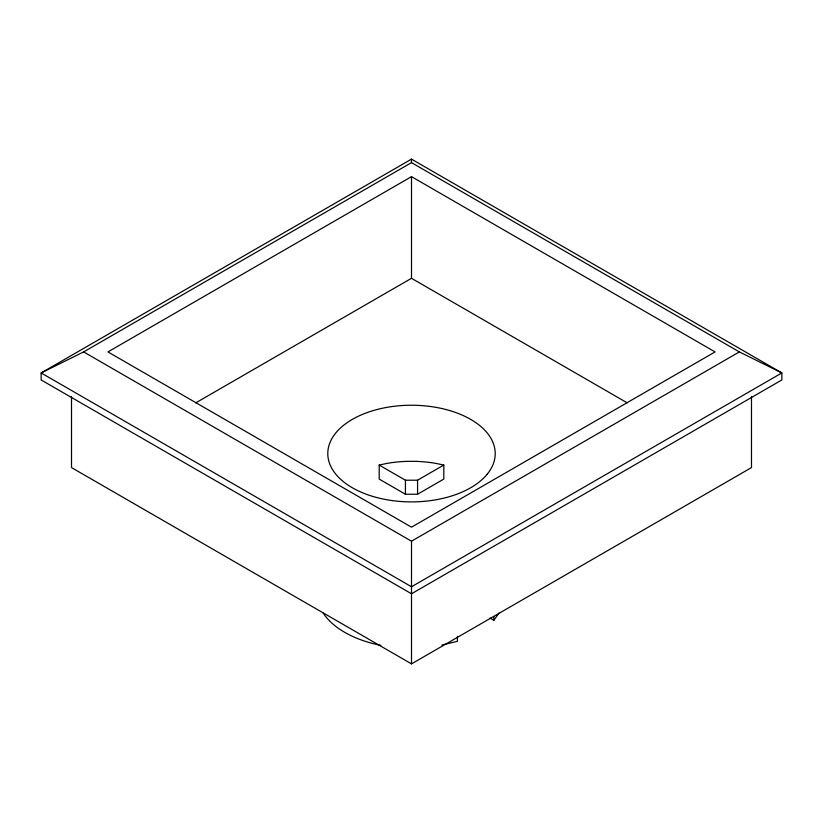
<?xml version="1.0" encoding="UTF-8"?>
<svg xmlns="http://www.w3.org/2000/svg" width="823" height="823" viewBox="0 0 823 823"><rect width="100%" height="100%" fill="white"/><g stroke="black" fill="none" stroke-linecap="round" stroke-linejoin="round"><path stroke-width="1.23" d="M489.932 618.022L493.841 620.285L499.026 613.053M411.5 159.127L41.15 372.942L41.15 379.948L411.5 593.774L781.85 379.948L781.85 372.942L411.5 159.127L411.5 162.625L739.352 351.915L781.85 372.942L411.5 586.758L41.15 372.942L83.648 351.915L411.5 162.625M411.5 176.647L107.936 351.915L411.5 527.173L715.064 351.915L411.5 176.647L411.5 278.297L627.219 402.848M195.781 402.848L411.5 278.297M379.197 465.067L405.43 480.21L417.57 480.21L443.813 465.046L443.813 479.068L417.57 494.232L405.43 494.232L379.197 479.089L379.197 465.067L387.149 463.37A83.72 48.331 0 0 1 407.344 461.343L415.553 461.343A83.72 48.331 0 0 1 435.748 463.37L443.813 465.046M83.648 351.915L411.5 541.195L739.352 351.915M71.508 396.46L71.508 467.587L411.5 663.873L751.492 467.587L751.492 396.46M441.91 645.016L457.413 641.312L457.413 636.364M493.841 616.571L493.841 620.285M417.57 480.21L417.57 494.232M411.5 541.195L411.5 663.873M405.43 480.21L405.43 494.232M380.854 645.355A94.45 54.524 0 0 1 323.182 613.104M487.175 474.233L485.333 476.342A83.72 48.331 0 0 1 443.535 498.213L439.698 499.067A83.72 48.331 0 0 1 328.068 457.516A83.72 48.331 0 0 1 426.489 406.017A83.72 48.331 0 0 1 487.175 474.233"/></g></svg>
